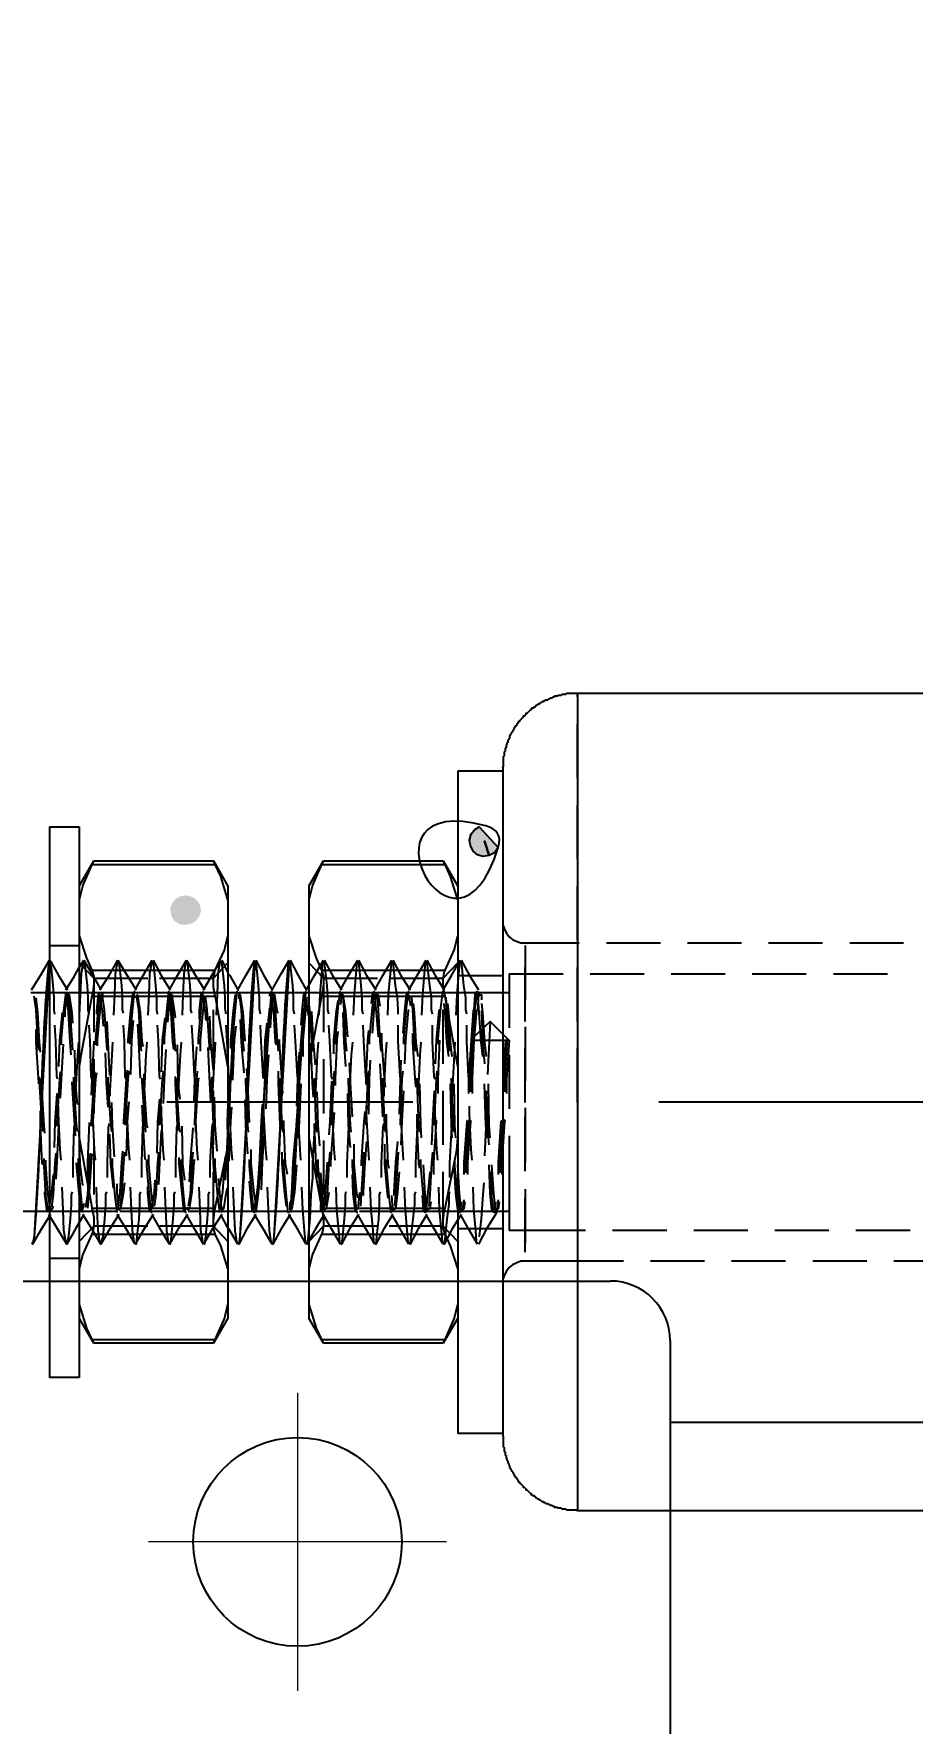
# Model space of a CAD drawing. Header units: inches. Extents: x 198356 to 209798, y -190593 to -183267.
# Drawn here: x 203726.8 to 203785.8, y -184394.5 to -184281.1 of the extents above; entities that cross this region are included whole.
import ezdxf

# ---------------------------------------------------------------- set-up
doc = ezdxf.new("R2010")
doc.units = ezdxf.units.IN
doc.header["$LTSCALE"] = 13
for name, pattern in [('CENTER', [50.8, 31.75, -6.35, 6.35, -6.35]), ('CENTERX2', [101.6, 63.5, -12.7, 12.7, -12.7]), ('点画线', [18, 12, -2, 2, -2])]:
    doc.linetypes.add(name, pattern=pattern)
doc.layers.get('0').update_dxf_attribs({"color": 1, "linetype": 'CENTER'})
doc.layers.add('1', color=4, linetype='Continuous')
doc.layers.add('粗实线', color=4, linetype='Continuous')
for name, color, linetype, lineweight in [('2细实线', 3, 'Continuous', 20), ('中心线层', 1, '点画线', 18), ('标注、文本', 3, 'Continuous', 25)]:
    doc.layers.add(name, color=color, linetype=linetype, lineweight=lineweight)
doc.styles.get("Standard").update_dxf_attribs({"font": 'gbenor.shx', "bigfont": 'gbcbig.shx'})
doc.dimstyles.new('英寸 1-10', dxfattribs={"dimscale": 14, "dimtxt": 3.5, "dimasz": 2, "dimexe": 1.5, "dimexo": 0.5, "dimgap": 0.5, "dimtad": 1, "dimtoh": 1, "dimdec": 0, "dimdsep": 46, "dimtxsty": 'Standard', "dimcen": 2.5, "dimclrd": 3, "dimclre": 3, "dimclrt": 3, "dimadec": 0, "dimazin": 2, "dimtfac": 1, "dimtdec": 0, "dimtmove": 0, "dimatfit": 2, "dimfxl": 1, "dimarcsym": 0})

# ---------------------------------------------------------------- blocks, each defined once
blk = doc.blocks.new('*D101')
at = {"layer": '2细实线', "color": 3, "linetype": 'ByBlock', "lineweight": -2}
for p, q in [((204482.46, -183812.81), (204702.34, -183812.81)), ((204681.34, -183854.81), (204681.34, -185990.8)), ((204332.46, -186032.8), (204702.34, -186032.8)), ((201100.83, -188826.91), (201100.83, -188994.78)), ((199830.83, -188846.49), (199830.83, -188994.78)), ((201072.83, -188973.78), (199858.83, -188973.78))]:
    blk.add_line(p, q, dxfattribs=at)
at = {"layer": '2细实线', "color": 3, "linetype": 'ByBlock'}
for points in [[(204674.34, -183854.81), (204688.34, -183854.81), (204681.34, -183812.81)], [(204674.34, -185990.8), (204688.34, -185990.8), (204681.34, -186032.8)], [(199858.83, -188969.12), (199858.83, -188978.45), (199830.83, -188973.78)], [(201072.83, -188969.12), (201072.83, -188978.45), (201100.83, -188973.78)]]:
    blk.add_solid(points, dxfattribs=at)
at = {"layer": 'Defpoints', "color": 0, "linetype": 'ByBlock'}
for p in [(204475.46, -183812.81), (204325.46, -186032.8), (204681.34, -186032.8), (201100.83, -188819.91), (199830.83, -188839.49), (199830.83, -188973.78)]:
    blk.add_point(p, dxfattribs=at)
at = {"layer": '2细实线', "color": 3, "linetype": 'ByBlock', "insert": (204636.06, -185152.31), "char_height": 73.5, "attachment_point": 5, "rotation": 90}
blk.add_mtext('2220 [87]', dxfattribs=at)
at = {"layer": '2细实线', "color": 3, "linetype": 'ByBlock', "insert": (200465.83, -188941.26), "char_height": 49, "attachment_point": 5}
blk.add_mtext('1270 [50]', dxfattribs=at)
blk = doc.blocks.new('A$C1E121E43')
at = {"layer": '1', "ltscale": 5}
for points in [[(71.54, 89.86), (71.11, 89.8), (70.75, 89.92), (70.45, 90.16), (70.27, 90.53), (70.21, 90.89), (70.33, 91.31), (70.57, 91.62), (70.87, 91.8), (72.14, 90.41), (71.9, 90.04), (71.54, 89.86), (71.23, 90.83)], [(51.46, 85.27), (51.1, 85.21), (50.73, 85.27), (50.37, 85.51), (50.19, 85.87), (50.13, 86.29), (50.25, 86.66), (50.49, 86.96), (50.86, 87.14), (51.22, 87.2), (51.64, 87.08), (51.94, 86.84), (52.13, 86.54), (52.19, 86.11), (52.06, 85.75), (51.82, 85.45), (51.46, 85.27), (51.16, 86.17)]]:
    blk.add_hatch(color=256, dxfattribs=at).paths.add_polyline_path(points, flags=16)
for p, q in [((77.46, 100.75), (120.64, 100.75)), ((69.42, 95.55), (72.44, 95.55)), ((42.03, 91.8), (44.02, 91.8)), ((44.02, 87.81), (44.99, 89.5)), ((44.99, 89.5), (44.87, 89.26)), ((44.87, 89.26), (48.5, 89.26)), ((44.87, 89.26), (53.15, 89.26)), ((44.99, 89.5), (53.03, 89.5)), ((53.03, 89.5), (54, 87.81)), ((53.15, 89.26), (53.03, 89.5)), ((59.44, 87.81), (60.41, 89.5)), ((60.41, 89.5), (60.29, 89.26)), ((60.29, 89.26), (63.92, 89.26)), ((60.29, 89.26), (68.57, 89.26)), ((60.41, 89.5), (68.45, 89.5)), ((68.45, 89.5), (69.42, 87.81)), ((68.57, 89.26), (68.45, 89.5)), ((54, 87.81), (54, 86.9)), ((59.44, 87.81), (59.44, 86.9)), ((54, 86.9), (54, 84.48)), ((73.96, 84), (77.58, 84)), ((79.4, 84), (83.03, 84)), ((84.84, 84), (88.47, 84)), ((90.28, 84), (93.91, 84)), ((95.73, 84), (99.35, 84)), ((42.03, 83.82), (44.02, 83.82)), ((42.03, 82.85), (42.09, 82.79)), ((44.14, 82.55), (44.32, 82.85)), ((53.58, 82.85), (54, 82)), ((69.42, 82.55), (69.6, 82.85)), ((44.02, 82.67), (44.99, 81.64)), ((44.02, 82.36), (44.14, 82.55)), ((44.87, 82.18), (48.5, 82.18)), ((44.87, 82.18), (53.15, 82.18)), ((44.99, 81.64), (48.62, 81.64)), ((53.03, 81.64), (54, 82.67)), ((59.44, 82.67), (60.41, 81.64)), ((60.29, 82.18), (63.92, 82.18)), ((60.29, 82.18), (68.57, 82.18)), ((60.41, 81.64), (64.04, 81.64)), ((68.45, 81.64), (69.42, 82.67)), ((69.42, 81.82), (72.44, 81.82)), ((72.87, 81.94), (76.5, 81.94)), ((78.31, 81.94), (81.94, 81.94)), ((83.75, 81.94), (87.38, 81.94)), ((89.19, 81.94), (92.82, 81.94)), ((94.64, 81.94), (98.27, 81.94)), ((40.76, 80.67), (41, 80.67)), ((41, 80.67), (43.05, 80.67)), ((42.63, 80.67), (46.26, 80.67)), ((43.05, 80.67), (43.3, 80.67)), ((43.3, 80.67), (45.35, 80.67)), ((45.35, 80.67), (45.59, 80.67)), ((45.59, 80.67), (47.65, 80.67)), ((47.65, 80.67), (47.89, 80.67)), ((47.89, 80.67), (49.95, 80.67)), ((48.07, 80.67), (51.7, 80.67)), ((49.95, 80.67), (50.19, 80.67)), ((50.19, 80.67), (52.25, 80.67)), ((52.25, 80.67), (52.49, 80.67)), ((52.49, 80.67), (54.54, 80.67)), ((53.52, 80.67), (57.14, 80.67)), ((54.54, 80.67), (54.79, 80.67)), ((54.67, 80.85), (54.73, 80.85)), ((54.79, 80.67), (56.84, 80.67)), ((56.84, 80.67), (57.08, 80.67)), ((56.96, 80.85), (57.02, 80.85)), ((57.08, 80.67), (59.14, 80.67)), ((58.96, 80.67), (62.59, 80.67)), ((59.14, 80.67), (59.38, 80.67)), ((59.26, 80.85), (59.44, 81.15)), ((59.26, 80.85), (59.32, 80.85)), ((59.38, 80.67), (61.44, 80.67)), ((61.44, 80.67), (61.68, 80.67)), ((61.68, 80.67), (63.74, 80.67)), ((63.74, 80.67), (63.98, 80.67)), ((63.98, 80.67), (66.03, 80.67)), ((64.4, 80.67), (68.03, 80.67)), ((66.03, 80.67), (66.28, 80.67)), ((66.28, 80.67), (68.33, 80.67)), ((68.33, 80.67), (68.57, 80.67)), ((68.57, 80.67), (70.63, 80.67)), ((70.63, 80.67), (70.87, 80.67)), ((43.6, 78.61), (43.54, 79.34)), ((44.87, 80.43), (48.5, 80.43)), ((44.87, 80.43), (53.15, 80.43)), ((60.29, 80.43), (63.92, 80.43)), ((60.29, 80.43), (68.57, 80.43)), ((72.75, 77.59), (71.6, 78.74)), ((70.33, 77.47), (70.51, 77.47)), ((70.51, 77.47), (70.39, 77.59)), ((72.63, 77.47), (72.87, 77.47)), ((72.87, 77.47), (72.75, 77.59)), ((54, 75.71), (54, 70.93)), ((43.84, 69.18), (43.84, 69.24)), ((41.91, 65.98), (39.85, 65.98)), ((45.65, 65.98), (42.03, 65.98)), ((44.2, 65.98), (42.15, 65.98)), ((46.5, 65.98), (44.45, 65.98)), ((44.87, 66.22), (48.5, 66.22)), ((48.8, 65.98), (46.74, 65.98)), ((51.1, 65.98), (47.47, 65.98)), ((51.1, 65.98), (49.04, 65.98)), ((53.4, 65.98), (51.34, 65.98)), ((56.54, 65.98), (52.91, 65.98)), ((54, 64.89), (53.52, 65.79)), ((55.69, 65.98), (53.64, 65.98)), ((55.81, 65.73), (55.81, 65.79)), ((57.99, 65.98), (55.93, 65.98)), ((58.11, 65.73), (58.11, 65.79)), ((60.29, 65.98), (58.23, 65.98)), ((61.98, 65.98), (58.35, 65.98)), ((60.29, 66.22), (63.92, 66.22)), ((62.59, 65.98), (60.53, 65.98)), ((64.88, 65.98), (62.83, 65.98)), ((67.42, 65.98), (63.8, 65.98)), ((67.18, 65.98), (65.13, 65.98)), ((69.48, 65.98), (67.42, 65.98)), ((72.87, 65.98), (69.24, 65.98)), ((69.66, 65.79), (69.42, 65.43)), ((71.78, 65.98), (69.72, 65.98)), ((72.02, 65.98), (71.78, 65.98)), ((72.08, 66.04), (71.96, 65.79)), ((44.99, 65.01), (44.02, 63.98)), ((53.03, 65.01), (49.4, 65.01)), ((54, 63.98), (53.03, 65.01)), ((60.41, 65.01), (59.44, 63.98)), ((68.45, 65.01), (64.82, 65.01)), ((69.42, 63.98), (68.45, 65.01)), ((72.44, 64.83), (69.42, 64.83)), ((83.45, 64.71), (79.82, 64.71)), ((88.89, 64.71), (85.26, 64.71)), ((94.34, 64.71), (90.71, 64.71)), ((99.78, 64.71), (96.15, 64.71)), ((44.87, 64.46), (48.5, 64.46)), ((44.87, 64.46), (53.15, 64.46)), ((59.44, 64.04), (59.32, 63.8)), ((60.29, 64.46), (63.92, 64.46)), ((60.29, 64.46), (68.57, 64.46)), ((44.02, 62.83), (42.03, 62.83)), ((85.99, 62.65), (82.36, 62.65)), ((91.43, 62.65), (87.8, 62.65)), ((96.88, 62.65), (93.25, 62.65)), ((102.32, 62.65), (98.69, 62.65)), ((54, 62.17), (54, 59.75)), ((59.44, 62.17), (59.44, 59.75)), ((54, 59.75), (54, 58.84)), ((59.44, 59.75), (59.44, 58.84)), ((44.99, 57.15), (44.02, 58.84)), ((54, 58.84), (53.03, 57.15)), ((60.41, 57.15), (59.44, 58.84)), ((69.42, 58.84), (68.45, 57.15)), ((44.87, 57.39), (48.5, 57.39)), ((44.87, 57.39), (44.99, 57.15)), ((53.03, 57.15), (44.99, 57.15)), ((53.03, 57.15), (53.15, 57.39)), ((60.29, 57.39), (63.92, 57.39)), ((60.29, 57.39), (60.41, 57.15)), ((68.45, 57.15), (60.41, 57.15)), ((64.95, 57.39), (65.73, 57.39)), ((65.73, 57.39), (68.57, 57.39)), ((68.45, 57.15), (68.57, 57.39)), ((44.02, 54.85), (42.03, 54.85)), ((72.44, 51.1), (69.42, 51.1)), ((120.64, 45.9), (77.46, 45.9))]:
    blk.add_line(p, q, dxfattribs=at)
at = {"layer": '1', "color": 1, "linetype": 'CENTERX2', "lineweight": -3, "ltscale": 0.1}
blk.add_line((429.62, 73.32), (0, 73.32), dxfattribs=at)
at = {"layer": '1', "ltscale": 5}
for points in [[(72.44, 95.73), (72.5, 95.85), (72.5, 96.45), (72.5, 96.51), (72.56, 96.58), (72.56, 96.82), (72.63, 96.88), (72.63, 97.06), (72.69, 97.12), (72.69, 97.3), (72.75, 97.36), (72.75, 97.42), (72.81, 97.48), (72.81, 97.6), (72.87, 97.66), (72.87, 97.72), (72.93, 97.78), (72.93, 97.91), (72.99, 97.97), (72.99, 98.03), (73.05, 98.09), (73.05, 98.15), (73.17, 98.27), (73.17, 98.33), (73.23, 98.39), (73.23, 98.45), (73.29, 98.51), (73.29, 98.57), (73.35, 98.57), (73.41, 98.63), (73.41, 98.69), (73.47, 98.75), (73.47, 98.81), (73.53, 98.87), (73.59, 98.87), (73.59, 98.93), (73.83, 99.18), (73.83, 99.24), (73.9, 99.24), (74.02, 99.36), (74.02, 99.42), (74.08, 99.42), (74.32, 99.66), (74.38, 99.66), (74.38, 99.72), (74.44, 99.78), (74.5, 99.78), (74.56, 99.84), (74.62, 99.84), (74.68, 99.9), (74.68, 99.96), (74.74, 99.96), (74.8, 100.02), (74.86, 100.02), (74.92, 100.08), (74.98, 100.08), (75.1, 100.2), (75.17, 100.2), (75.23, 100.26), (75.29, 100.26), (75.35, 100.32), (75.47, 100.32), (75.53, 100.38), (75.59, 100.38), (75.65, 100.45), (75.77, 100.45), (75.83, 100.51), (75.89, 100.51), (75.95, 100.57), (76.13, 100.57), (76.19, 100.63), (76.37, 100.63), (76.44, 100.69), (76.68, 100.69), (76.74, 100.75), (77.28, 100.75), (77.46, 100.75)], [(77.46, 100.51), (77.46, 100.69), (77.46, 100.75)], [(77.46, 100.75), (77.46, 45.96), (77.46, 45.9)], [(77.46, 95.06), (77.46, 96.03), (77.46, 97.54), (77.46, 98.69)], [(69.42, 95.55), (69.42, 51.16), (69.42, 51.1)], [(72.44, 95.73), (72.44, 50.98), (72.44, 50.92)], [(77.46, 89.62), (77.46, 89.92), (77.46, 92.16), (77.46, 93.25)], [(42.03, 91.8), (42.03, 55.21), (42.03, 54.85)], [(44.02, 91.8), (44.02, 55.21), (44.02, 54.85)], [(44.87, 89.26), (44.26, 87.87), (44.02, 86.9)], [(49.52, 89.26), (50.31, 89.26), (53.15, 89.26)], [(54, 86.9), (53.52, 88.47), (53.15, 89.26)], [(60.29, 89.26), (59.68, 87.87), (59.44, 86.9), (59.44, 84.48)], [(64.95, 89.26), (65.73, 89.26), (68.57, 89.26)], [(69.42, 86.9), (68.94, 88.47), (68.57, 89.26)], [(77.46, 84.18), (77.46, 84.84), (77.46, 87.44), (77.46, 87.81)], [(72.44, 85.51), (72.44, 85.21), (72.56, 84.9), (72.69, 84.66), (72.87, 84.42), (73.11, 84.24), (73.35, 84.12), (73.65, 84), (73.96, 84)], [(44.02, 84.48), (44.51, 82.97), (44.87, 82.18)], [(53.15, 82.18), (53.76, 83.51), (54, 84.48)], [(54, 84.48), (54, 76.98), (54, 75.71)], [(59.44, 84.48), (59.44, 76.98), (59.44, 75.71)], [(59.44, 84.48), (59.93, 82.97), (60.29, 82.18)], [(68.57, 82.18), (69.18, 83.51), (69.42, 84.48)], [(40.82, 80.85), (41.42, 81.82), (42.03, 82.85)], [(42.39, 79.22), (42.33, 79.52), (42.33, 80.31), (42.27, 81.15), (42.15, 82.3), (42.03, 82.79)], [(42.09, 82.79), (42.63, 81.82), (43.24, 80.85)], [(44.32, 82.85), (44.93, 81.82), (45.47, 80.85)], [(44.69, 79.22), (44.63, 79.52), (44.63, 80.31), (44.57, 81.15), (44.45, 82.3), (44.33, 82.79)], [(45.41, 80.85), (46.02, 81.82), (46.62, 82.85)], [(46.62, 82.85), (47.23, 81.82), (47.83, 80.85)], [(46.99, 79.28), (46.93, 79.52), (46.93, 80.31), (46.87, 81.15), (46.74, 82.3), (46.68, 82.79), (46.62, 82.79)], [(47.77, 80.85), (48.32, 81.82), (48.92, 82.85)], [(48.98, 82.85), (49.52, 81.82), (50.13, 80.85)], [(49.28, 79.22), (49.22, 79.52), (49.22, 80.31), (49.16, 81.15), (49.04, 82.3), (48.98, 82.79)], [(50.07, 80.85), (50.55, 81.7), (51.22, 82.85)], [(51.22, 82.85), (51.82, 81.82), (52.43, 80.85)], [(51.58, 79.28), (51.52, 79.52), (51.52, 80.31), (51.46, 81.15), (51.34, 82.3), (51.28, 82.79), (51.22, 82.79)], [(52.37, 80.85), (52.91, 81.82), (53.52, 82.85)], [(53.88, 79.22), (53.82, 79.58), (53.82, 80.31), (53.76, 81.15), (53.64, 82.3), (53.58, 82.79)], [(54.67, 80.85), (55.21, 81.82), (55.81, 82.85)], [(55.87, 82.85), (56.42, 81.82), (56.96, 80.85)], [(56.18, 79.22), (56.12, 79.58), (56.12, 80.31), (56.06, 81.15), (55.93, 82.3), (55.87, 82.79)], [(56.96, 80.85), (57.57, 81.94), (58.11, 82.85)], [(58.17, 82.85), (58.72, 81.82), (59.26, 80.85)], [(58.47, 79.22), (58.41, 79.52), (58.41, 80.31), (58.35, 81.15), (58.23, 82.3), (58.17, 82.79)], [(59.44, 81.15), (59.81, 81.82), (60.41, 82.85)], [(60.47, 82.85), (61.01, 81.82), (61.62, 80.85)], [(60.77, 79.22), (60.71, 79.52), (60.71, 80.31), (60.65, 81.15), (60.53, 82.3), (60.47, 82.79)], [(61.56, 80.85), (62.1, 81.82), (62.71, 82.85)], [(62.77, 82.85), (63.31, 81.82), (63.92, 80.85)], [(63.07, 79.22), (63.01, 79.52), (63.01, 80.31), (62.95, 81.15), (62.83, 82.3), (62.77, 82.79)], [(63.86, 80.85), (64.4, 81.82), (65.01, 82.85)], [(65.07, 82.85), (65.61, 81.82), (66.22, 80.85)], [(65.43, 79.22), (65.43, 79.52), (65.37, 80.31), (65.25, 81.15), (65.13, 82.3), (65.07, 82.79)], [(66.15, 80.85), (66.7, 81.82), (67.3, 82.85)], [(67.36, 82.85), (67.91, 81.82), (68.51, 80.85)], [(67.73, 79.22), (67.67, 79.52), (67.67, 80.31), (67.55, 81.15), (67.42, 82.3), (67.36, 82.79)], [(69.66, 82.85), (70.21, 81.82), (70.81, 80.85)], [(70.03, 79.22), (69.96, 79.52), (69.96, 80.31), (69.84, 81.15), (69.72, 82.3), (69.66, 82.79)], [(73.96, 83.82), (73.96, 83.33), (73.96, 82.55), (73.96, 81.52), (73.96, 80.19)], [(42.03, 82.73), (41, 64.34), (40.88, 63.8), (40.88, 63.92)], [(43.11, 80.85), (43.66, 81.7), (44.02, 82.36)], [(44.33, 82.73), (44.26, 82.67), (44.14, 81.94), (44.08, 80.55), (44.02, 79.16)], [(44.87, 82.18), (44.99, 81.76), (44.99, 81.28), (44.93, 80.67), (44.87, 80.43)], [(44.99, 81.64), (44.99, 81.52), (44.99, 81.03), (44.99, 80.25), (44.99, 79.22), (44.99, 78.01)], [(46.62, 82.73), (46.56, 82.67), (46.44, 81.94), (46.38, 80.55), (46.32, 79.16)], [(48.92, 82.73), (48.86, 82.67), (48.74, 81.94), (48.68, 80.55), (48.62, 79.16)], [(49.4, 81.64), (50.43, 81.64), (53.03, 81.64)], [(49.52, 82.18), (50.31, 82.18), (53.15, 82.18)], [(51.22, 82.73), (51.16, 82.67), (51.04, 81.94), (50.98, 80.55), (50.92, 79.16)], [(53.15, 80.43), (53.03, 81.03), (53.03, 81.58), (53.09, 82), (53.15, 82.18)], [(53.03, 81.34), (53.03, 81.52), (53.03, 81.64)], [(53.52, 82.73), (53.46, 82.67), (53.33, 81.94), (53.27, 80.55), (53.21, 79.16)], [(54, 82), (54.12, 81.82), (54.67, 80.85)], [(55.81, 82.73), (54.79, 64.34), (54.73, 63.8), (54.67, 63.92)], [(58.11, 82.73), (57.08, 64.34), (57.02, 63.8), (56.96, 63.92)], [(60.41, 82.73), (60.35, 82.67), (60.29, 81.94), (60.17, 80.55), (60.11, 79.16)], [(60.29, 82.18), (60.41, 81.76), (60.41, 81.28), (60.35, 80.67), (60.29, 80.43)], [(60.41, 81.64), (60.41, 81.52), (60.41, 81.03), (60.41, 80.25), (60.41, 79.22), (60.41, 78.01)], [(62.71, 82.73), (62.65, 82.67), (62.59, 81.94), (62.47, 80.55), (62.41, 79.16)], [(65.01, 82.73), (64.95, 82.67), (64.88, 81.94), (64.76, 80.55), (64.7, 79.16)], [(64.82, 81.64), (65.85, 81.64), (68.45, 81.64)], [(64.95, 82.18), (65.73, 82.18), (68.57, 82.18)], [(67.3, 82.73), (67.24, 82.67), (67.18, 81.94), (67.06, 80.55), (67, 79.16)], [(68.45, 80.85), (69, 81.82), (69.42, 82.55)], [(68.57, 80.43), (68.45, 81.03), (68.45, 81.58), (68.51, 82), (68.57, 82.18)], [(68.45, 81.34), (68.45, 81.52), (68.45, 81.64)], [(69.6, 82.73), (69.54, 82.67), (69.48, 81.94), (69.36, 80.55), (69.3, 79.16)], [(72.87, 81.94), (72.87, 81.76), (72.87, 81.34), (72.87, 80.55), (72.87, 79.46), (72.87, 78.31)], [(73.96, 78.74), (73.96, 80.19), (73.96, 81.52), (73.96, 82.36)], [(77.46, 78.74), (77.46, 79.22), (77.46, 82.06), (77.46, 82.36)], [(43.11, 80.73), (42.99, 79.64), (42.81, 77.59), (42.81, 77.16)], [(43.54, 79.34), (43.36, 80.49), (43.24, 80.55), (43.05, 79.46), (43.05, 79.04)], [(45.41, 80.73), (45.29, 79.64), (45.11, 77.59), (45.11, 77.16)], [(45.65, 78.43), (45.59, 79.4), (45.41, 80.49), (45.29, 80.55), (45.17, 79.46), (45.17, 79.22)], [(45.65, 80.55), (45.53, 80.55), (45.41, 79.46), (45.23, 77.47), (45.23, 77.1)], [(47.77, 80.31), (47.71, 80.49), (47.59, 80.55), (47.47, 79.46), (47.29, 77.47), (47.29, 77.28)], [(47.77, 80.73), (47.71, 80.73), (47.59, 79.64), (47.41, 77.59), (47.41, 77.22)], [(48.32, 77.04), (48.25, 77.41), (48.13, 79.34), (47.95, 80.49), (47.89, 80.55)], [(50.07, 80.73), (50.01, 80.73), (49.89, 79.64), (49.71, 77.59), (49.71, 77.22)], [(50.49, 78.98), (50.43, 79.34), (50.25, 80.49), (50.13, 80.55), (50.01, 79.46), (49.95, 78.68)], [(52.37, 80.73), (52.31, 80.73), (52.19, 79.64), (52, 77.59), (52, 77.22)], [(52.55, 78.8), (52.49, 79.34), (52.31, 80.49), (52.19, 80.55), (52.06, 79.46), (52.06, 78.86)], [(54.67, 80.73), (54.6, 80.73), (54.48, 79.64), (54.3, 77.59), (54.18, 74.87), (54.06, 71.96), (54, 71.66)], [(54.48, 80.55), (54.36, 79.46), (54.18, 77.47), (54.18, 76.92)], [(55.15, 77.41), (55.03, 79.34), (54.85, 80.49), (54.73, 80.55), (54.73, 80.25)], [(56.96, 80.73), (56.9, 80.73), (55.87, 65.98), (55.87, 65.92)], [(57.27, 77.16), (57.2, 77.34), (57.08, 79.34), (56.9, 80.49), (56.78, 80.55), (56.78, 80.43)], [(57.39, 79.34), (57.33, 79.34), (57.14, 80.49), (57.02, 80.55), (56.9, 79.46), (56.84, 78.31)], [(59.26, 80.73), (59.2, 80.73), (58.17, 65.98), (58.17, 65.92)], [(59.44, 79.1), (59.38, 79.34), (59.2, 80.49), (59.08, 80.55), (58.96, 79.46), (58.9, 78.49)], [(61.56, 80.73), (61.5, 80.73), (61.38, 79.64), (61.2, 77.59), (61.2, 77.22)], [(62.04, 77.71), (61.92, 79.4), (61.74, 80.49), (61.62, 80.55), (61.56, 79.88)], [(63.86, 80.73), (63.8, 80.73), (63.68, 79.64), (63.49, 77.59), (63.49, 77.22)], [(64.1, 77.71), (63.98, 79.34), (63.86, 80.49), (63.68, 80.55), (63.61, 79.95)], [(64.22, 79.76), (64.1, 80.49), (63.92, 80.55), (63.8, 79.46), (63.68, 77.95)], [(66.28, 79.76), (66.15, 80.49), (65.97, 80.55), (65.85, 79.46), (65.73, 77.95)], [(66.16, 80.73), (66.1, 80.73), (65.97, 79.64)], [(68.45, 80.73), (68.39, 80.73), (68.27, 79.64), (68.09, 77.59), (68.09, 77.22)], [(69.24, 80.67), (69.84, 80.67), (72.87, 80.67)], [(70.81, 80.19), (70.75, 80.49), (70.57, 80.55), (70.51, 79.52), (70.45, 79.46), (70.33, 77.47), (70.15, 74.87), (70.15, 73.9)], [(70.93, 80.43), (70.87, 80.67), (70.69, 80.73), (70.69, 80.37), (70.57, 79.64), (70.39, 77.59)], [(71.05, 80.19), (71.05, 80.49), (70.81, 80.55), (70.75, 79.52), (70.69, 79.46), (70.51, 77.47)], [(41.3, 76.8), (41.24, 77.47), (41.12, 79.52), (41, 80.43)], [(41.42, 76.68), (41.36, 77.34), (41.24, 79.34), (41.12, 80.31)], [(42.87, 79.34), (42.69, 77.47), (42.63, 75.71)], [(43.48, 76.5), (43.42, 77.34), (43.3, 79.34), (43.24, 80.13)], [(43.6, 76.8), (43.54, 77.47), (43.42, 79.52), (43.3, 80.43)], [(44.87, 80.43), (44.14, 76.56), (44.02, 75.71)], [(45.9, 76.8), (45.84, 77.47), (45.72, 79.52), (45.59, 80.43)], [(48.19, 76.74), (48.13, 77.41), (48.01, 79.52), (47.89, 80.37)], [(49.52, 80.43), (50.31, 80.43), (53.15, 80.43)], [(50.37, 76.86), (50.31, 77.34), (50.19, 79.34), (50.07, 80.43)], [(50.49, 76.74), (50.43, 77.41), (50.31, 79.52), (50.19, 80.37)], [(52.43, 80.37), (52.31, 79.46), (52.13, 77.47), (52.13, 76.74)], [(52.79, 76.8), (52.73, 77.41), (52.61, 79.52), (52.49, 80.43)], [(53.03, 75.89), (53.03, 76.5), (53.03, 77.95), (53.03, 79.22), (53.03, 79.52)], [(54, 75.71), (53.21, 80.13), (53.15, 80.43)], [(55.09, 76.74), (55.03, 77.41), (54.91, 79.52), (54.79, 80.37)], [(57.39, 76.74), (57.33, 77.41), (57.2, 79.52), (57.08, 80.37)], [(59.26, 80.01), (59.2, 79.46), (59.02, 77.47), (59.02, 76.38)], [(59.68, 76.74), (59.62, 77.41), (59.5, 79.52), (59.38, 80.37)], [(60.29, 80.43), (59.56, 76.56), (59.44, 75.71)], [(59.87, 75.83), (59.74, 77.34), (59.62, 79.34), (59.62, 79.4)], [(61.38, 80.13), (61.26, 79.46), (61.08, 77.47), (61.08, 76.56)], [(61.98, 76.74), (61.92, 77.41), (61.8, 79.52), (61.74, 80.37)], [(61.92, 75.71), (61.8, 77.34), (61.74, 79.34)], [(64.28, 76.74), (64.22, 77.41), (64.1, 79.52), (64.04, 80.37)], [(64.95, 80.43), (65.73, 80.43), (68.57, 80.43)], [(65.97, 79.64), (65.79, 77.59), (65.79, 77.22)], [(66.15, 79.52), (66.09, 79.46), (65.91, 77.47), (65.85, 75.89)], [(66.58, 76.74), (66.52, 77.41), (66.4, 79.52), (66.34, 80.37)], [(66.76, 76.38), (66.64, 77.34), (66.52, 79.34), (66.46, 79.95)], [(68.21, 79.52), (68.15, 79.46), (67.97, 77.47), (67.91, 75.89)], [(68.45, 75.89), (68.45, 76.5), (68.45, 77.95), (68.45, 79.22), (68.45, 79.52)], [(68.82, 76.38), (68.69, 77.34), (68.57, 79.34), (68.51, 79.95)], [(69.42, 75.71), (68.63, 80.13), (68.57, 80.43)], [(68.88, 76.74), (68.82, 77.41), (68.7, 79.52), (68.64, 80.37)], [(69.06, 76.38), (68.94, 77.34), (68.82, 79.34), (68.76, 79.95)], [(71.11, 76.38), (70.99, 77.34), (70.87, 79.34), (70.81, 79.95)], [(71.36, 76.38), (71.24, 77.34), (71.11, 79.34), (71.05, 79.95)], [(71.24, 75.89), (71.11, 77.41), (71.05, 79.46)], [(42.57, 74.87), (42.51, 75.05), (42.45, 77.41), (42.39, 78.49)], [(44.87, 74.87), (44.81, 75.05), (44.75, 77.41), (44.69, 78.49)], [(46.08, 75.11), (45.96, 77.34), (45.9, 78.74)], [(47.17, 74.87), (47.11, 75.05), (47.05, 77.41), (46.99, 78.49)], [(47.65, 78.8), (47.53, 77.47), (47.47, 75.17)], [(48.13, 74.93), (48.01, 77.34), (47.95, 78.55)], [(49.47, 74.87), (49.4, 75.05), (49.34, 77.41), (49.28, 78.49)], [(49.77, 78.98), (49.59, 77.47), (49.52, 75.35)], [(51.82, 74.87), (51.76, 75.05), (51.64, 77.41), (51.58, 78.49)], [(53.03, 75.47), (52.85, 77.34), (52.79, 79.1)], [(54.12, 74.87), (54.06, 75.05), (53.94, 77.41), (53.88, 78.49)], [(54.54, 78.43), (54.42, 77.47), (54.3, 74.87), (54.3, 74.8)], [(55.09, 75.29), (54.91, 77.34), (54.85, 78.86)], [(56.42, 74.87), (56.36, 75.05), (56.24, 77.41), (56.18, 78.49)], [(56.6, 78.61), (56.48, 77.47), (56.42, 74.99)], [(58.72, 74.87), (58.66, 75.05), (58.54, 77.41), (58.47, 78.49)], [(61.01, 74.87), (60.95, 75.05), (60.83, 77.41), (60.77, 78.49)], [(63.31, 74.87), (63.25, 75.05), (63.13, 77.41), (63.07, 78.49)], [(65.61, 74.87), (65.55, 75.05), (65.43, 77.41), (65.43, 78.49)], [(67.91, 74.87), (67.85, 75.05), (67.73, 77.41), (67.73, 78.49)], [(70.21, 74.87), (70.15, 75.05), (70.03, 77.41), (70.03, 78.49)], [(71.6, 78.74), (70.39, 77.59), (70.27, 74.87), (70.27, 74.02)], [(71.6, 78.74), (71.48, 76.5), (71.42, 75.17)], [(73.96, 78.37), (73.96, 76.98), (73.96, 75.17), (73.96, 74.74)], [(41.3, 74.56), (41.3, 74.62), (41.12, 77.34), (41.12, 78.19)], [(42.93, 77.22), (42.81, 74.87), (42.75, 73.6)], [(43.96, 77.34), (43.9, 76.5), (43.78, 74.08), (43.78, 73.72)], [(44.99, 77.41), (44.87, 74.87), (44.81, 73.78)], [(46.26, 77.34), (46.2, 76.5), (46.08, 74.08), (46.08, 73.72)], [(48.56, 77.34), (48.5, 76.5), (48.38, 74.08), (48.38, 73.72)], [(50.79, 73.53), (50.67, 74.62), (50.61, 77.16)], [(50.86, 77.34), (50.79, 76.5), (50.67, 74.08), (50.67, 73.72)], [(53.15, 77.34), (53.09, 76.5), (52.97, 74.08), (52.97, 73.72)], [(57.69, 73.9), (57.63, 74.62), (57.45, 77.34), (57.45, 77.53)], [(59.74, 73.66), (59.68, 74.62), (59.56, 77.28)], [(60.05, 77.34), (59.99, 76.5), (59.87, 74.08), (59.87, 73.72)], [(61.38, 78.07), (61.32, 77.47), (61.2, 74.87), (61.2, 74.44)], [(62.35, 77.34), (62.28, 76.5), (62.16, 74.08), (62.16, 73.72)], [(63.43, 78.13), (63.37, 77.47), (63.25, 74.87), (63.25, 74.5)], [(64.58, 74.32), (64.52, 74.68), (64.34, 77.34), (64.34, 77.95)], [(64.64, 77.34), (64.58, 76.5), (64.46, 74.08), (64.46, 73.72)], [(66.64, 74.32), (66.58, 74.62), (66.4, 77.34), (66.4, 77.95)], [(66.94, 77.34), (66.88, 76.5), (66.76, 74.08), (66.76, 73.72)], [(68.21, 77.47), (68.09, 74.87), (68.09, 73.9)], [(69.24, 77.34), (69.18, 76.5), (69.06, 74.08), (69.06, 73.72)], [(70.51, 77.47), (70.39, 74.87), (70.39, 73.9)], [(70.51, 77.47), (72.63, 77.47), (72.44, 74.87), (72.44, 73.9)], [(72.75, 77.59), (72.57, 74.87), (72.57, 74.02)], [(72.87, 77.47), (72.69, 74.87), (72.69, 73.9)], [(43.9, 73.17), (43.78, 74.62), (43.72, 76.8)], [(44.99, 76.2), (44.99, 74.93), (44.99, 73.29), (44.99, 72.57)], [(45.96, 72.99), (45.84, 74.62), (45.78, 76.62)], [(49.83, 76.86), (49.71, 74.87), (49.65, 73.23)], [(51.88, 77.04), (51.76, 74.87), (51.7, 73.41)], [(52.85, 73.35), (52.79, 74.62), (52.67, 76.98)], [(56.72, 76.5), (56.6, 74.87), (56.54, 72.87)], [(58.78, 76.68), (58.66, 74.87), (58.6, 73.05)], [(60.41, 76.2), (60.41, 74.93), (60.41, 73.29), (60.41, 72.57)], [(62.35, 72.33), (62.22, 74.62), (62.16, 75.95)], [(63.55, 76.14), (63.49, 74.87), (63.43, 72.51)], [(65.61, 76.14), (65.55, 74.87), (65.49, 72.51)], [(72.87, 76.5), (72.87, 75.11), (72.87, 73.41), (72.87, 72.87)], [(73.96, 73.29), (73.96, 75.17), (73.96, 76.92)], [(77.46, 73.29), (77.46, 76.32), (77.46, 76.92)], [(41.6, 71.36), (41.54, 71.84), (41.36, 74.68), (41.36, 74.99)], [(41.72, 71.24), (41.66, 71.78), (41.48, 74.62), (41.48, 74.87)], [(42.75, 75.35), (42.69, 74.87), (42.51, 71.96), (42.51, 71.72)], [(43.9, 71.36), (43.84, 71.84), (43.66, 74.68), (43.66, 74.99)], [(45.05, 75.35), (44.99, 74.87), (44.81, 71.96), (44.81, 71.72)], [(45.17, 75.29), (45.11, 74.87), (44.93, 72.02), (44.93, 71.66)], [(46.2, 71.36), (46.14, 71.84), (45.96, 74.68), (45.96, 74.99)], [(47.23, 75.47), (47.17, 74.87), (46.98, 72.02), (46.98, 71.84)], [(47.35, 75.41), (47.29, 74.87), (47.11, 71.96), (47.11, 71.78)], [(48.5, 71.3), (48.44, 71.78), (48.25, 74.68), (48.25, 74.93)], [(48.62, 71.6), (48.56, 71.78), (48.38, 74.62), (48.38, 75.23)], [(49.65, 75.41), (49.59, 74.87), (49.4, 71.96), (49.4, 71.78)], [(50.67, 71.42), (50.61, 71.78), (50.49, 74.62), (50.49, 75.05)], [(50.79, 71.3), (50.73, 71.78), (50.55, 74.68), (50.55, 74.93)], [(51.94, 75.41), (51.88, 74.87), (51.76, 71.96), (51.76, 71.78)], [(52.06, 74.93), (52, 74.87), (51.82, 72.02), (51.82, 71.3)], [(53.09, 71.36), (53.03, 71.84), (52.91, 74.68), (52.91, 74.99)], [(54.12, 75.11), (54.06, 74.87), (53.94, 72.02), (53.94, 71.48)], [(55.39, 71.3), (55.33, 71.78), (55.21, 74.68), (55.21, 74.93)], [(55.45, 71.96), (55.33, 74.62), (55.27, 75.59)], [(57.57, 71.78), (57.51, 71.78), (57.39, 74.62), (57.39, 75.41)], [(57.69, 71.3), (57.63, 71.78), (57.51, 74.68), (57.51, 74.93)], [(59.44, 75.71), (59.44, 70.93), (60.23, 66.52), (60.29, 66.22), (68.57, 66.22), (69.36, 70.09), (69.42, 70.93)], [(59.99, 71.3), (59.93, 71.78), (59.81, 74.68), (59.81, 74.93)], [(61.14, 75.41), (61.08, 74.87), (60.95, 71.96), (60.95, 71.78)], [(62.28, 71.3), (62.22, 71.78), (62.1, 74.68), (62.1, 74.93)], [(63.43, 75.41), (63.37, 74.87), (63.25, 71.96), (63.25, 71.78)], [(64.4, 72.33), (64.28, 74.62), (64.22, 75.89)], [(64.58, 71.3), (64.52, 71.78), (64.4, 74.68), (64.4, 74.93)], [(65.73, 75.41), (65.67, 74.87), (65.55, 71.96), (65.55, 71.78)], [(66.88, 71.3), (66.82, 71.78), (66.7, 74.68), (66.7, 74.93)], [(68.03, 75.41), (67.97, 74.87), (67.85, 71.96), (67.85, 71.78)], [(69.18, 71.3), (69.12, 71.78), (69, 74.68), (69, 74.93)], [(42.51, 73.9), (42.39, 72.02), (42.33, 70.27)], [(43.78, 71.06), (43.72, 71.78), (43.54, 74.62), (43.54, 74.68)], [(53.03, 70.45), (53.03, 71.72), (53.03, 73.29), (53.03, 74.08)], [(58.9, 74.56), (58.78, 72.02), (58.72, 70.93)], [(60.17, 70.39), (60.05, 71.78), (59.99, 74.02)], [(60.95, 74.74), (60.83, 72.02), (60.77, 71.12)], [(62.22, 70.27), (62.1, 71.78), (62.04, 73.9)], [(65.79, 74.08), (65.67, 72.02), (65.61, 70.45)], [(67, 70.93), (66.94, 71.78), (66.88, 74.56)], [(67.85, 74.08), (67.73, 72.02), (67.67, 70.45)], [(68.45, 70.45), (68.45, 71.72), (68.45, 73.29), (68.45, 74.08)], [(69.06, 70.93), (69, 71.78), (68.94, 74.56)], [(69.3, 70.93), (69.24, 71.78), (69.18, 74.56)], [(71.42, 70.93), (71.3, 71.78), (71.23, 74.56)], [(71.54, 70.45), (71.42, 71.78), (71.36, 74.08)], [(71.6, 70.93), (71.54, 71.78), (71.48, 74.56)], [(41.6, 69.12), (41.54, 69.18), (41.42, 71.78), (41.42, 72.75)], [(42.81, 69.42), (42.75, 70.15), (42.63, 72.57), (42.63, 73.05)], [(45.11, 69.42), (45.05, 70.15), (44.93, 72.57), (44.93, 73.05)], [(46.38, 69.66), (46.26, 71.78), (46.2, 73.29)], [(47.35, 73.35), (47.23, 72.02), (47.17, 69.73)], [(47.41, 69.42), (47.35, 70.15), (47.23, 72.57), (47.23, 73.05)], [(48.44, 69.48), (48.32, 71.78), (48.25, 73.11)], [(49.4, 73.53), (49.28, 72.02), (49.22, 69.91)], [(49.71, 69.42), (49.65, 70.15), (49.53, 72.57), (49.53, 73.05)], [(52, 69.42), (51.94, 70.15), (51.82, 72.57), (51.82, 73.05)], [(53.27, 70.03), (53.15, 71.78), (53.09, 73.66)], [(54.24, 72.99), (54.18, 72.02), (54.06, 69.36)], [(54.3, 69.42), (54.24, 70.15), (54.12, 72.57), (54.12, 73.05)], [(55.33, 69.85), (55.21, 71.78), (55.15, 73.47)], [(56.3, 73.17), (56.24, 72.02), (56.12, 69.6)], [(56.6, 69.42), (56.54, 70.15), (56.42, 72.57), (56.42, 73.05)], [(58.9, 69.42), (58.84, 70.15), (58.72, 72.57), (58.72, 73.05)], [(61.14, 72.63), (61.08, 72.02), (60.89, 69.3), (60.89, 69)], [(61.2, 69.42), (61.14, 70.15), (61.01, 72.57), (61.01, 73.05)], [(63.19, 72.69), (63.13, 72.02), (62.95, 69.3), (62.95, 69.06)], [(63.49, 69.42), (63.43, 70.15), (63.31, 72.57), (63.31, 73.05)], [(65.79, 69.42), (65.73, 70.15), (65.61, 72.57), (65.61, 73.05)], [(68.09, 69.42), (68.03, 70.15), (67.91, 72.57), (67.91, 73.05)], [(70.39, 69.42), (70.33, 70.15), (70.21, 72.57), (70.21, 73.05)], [(71.36, 73.35), (71.3, 71.6), (71.23, 69.73)], [(73.96, 72.93), (73.96, 71.48), (73.96, 69.66), (73.96, 69.3)], [(42.63, 71.78), (42.51, 69.3), (42.45, 68.15)], [(43.72, 71.9), (43.66, 71.6), (43.6, 69.24), (43.6, 68.27)], [(44.69, 71.96), (44.57, 69.3), (44.57, 68.33)], [(46.02, 71.9), (45.96, 71.6), (45.9, 69.24), (45.9, 68.27)], [(48.32, 71.9), (48.26, 71.6), (48.2, 69.24), (48.2, 68.27)], [(49.52, 71.42), (49.4, 69.3), (49.34, 67.79)], [(50.61, 71.9), (50.55, 71.6), (50.49, 69.24), (50.49, 68.27)], [(51.1, 68.09), (50.98, 69.18), (50.92, 71.72)], [(51.64, 71.6), (51.46, 69.3), (51.4, 67.97)], [(52.97, 71.9), (52.91, 71.6), (52.79, 69.24), (52.79, 68.27)], [(53.15, 67.91), (53.03, 69.18), (52.97, 71.54)], [(54, 71.66), (53.88, 69.24), (53.82, 68.09)], [(57.99, 68.46), (57.87, 69.18), (57.75, 71.78), (57.75, 72.08)], [(59.87, 71.9), (59.81, 71.66), (59.68, 69.24), (59.68, 68.27), (59.56, 67.12), (59.5, 65.49), (59.44, 64.83)], [(60.05, 68.27), (59.93, 69.18), (59.81, 71.78), (59.81, 71.9)], [(62.16, 71.9), (62.1, 71.66), (61.98, 69.24), (61.98, 68.27)], [(64.46, 71.9), (64.4, 71.66), (64.28, 69.24), (64.28, 68.27)], [(64.82, 68.88), (64.76, 69.18), (64.64, 71.78), (64.64, 72.51)], [(66.76, 71.9), (66.7, 71.66), (66.58, 69.24), (66.58, 68.27)], [(66.88, 68.88), (66.82, 69.18), (66.7, 71.78), (66.7, 72.51)], [(68.03, 72.08), (67.97, 72.02), (67.79, 69.3), (67.79, 68.46)], [(69.06, 71.9), (69, 71.66), (68.88, 69.24), (68.88, 68.27)], [(70.09, 72.08), (70.03, 72.02), (69.84, 69.3), (69.84, 68.46)], [(70.21, 72.2), (70.15, 71.96), (69.97, 69.24), (69.97, 68.58)], [(70.33, 72.08), (70.27, 72.02), (70.09, 69.3), (70.09, 68.46)], [(72.38, 72.08), (72.32, 72.02), (72.14, 69.3), (72.14, 68.46)], [(72.51, 72.2), (72.45, 71.96), (72.26, 69.24), (72.26, 68.58)], [(72.63, 72.08), (72.57, 72.02), (72.38, 69.3), (72.38, 68.46)], [(73.96, 68.7), (73.96, 69.66), (73.96, 71.48), (73.96, 72.33)], [(44.26, 67.73), (44.08, 69.18), (44.02, 71.36)], [(44.02, 70.93), (44.81, 66.52), (44.87, 66.22), (53.15, 66.22), (53.94, 70.09), (54, 70.93)], [(44.99, 70.75), (44.99, 70.15), (44.99, 68.7), (44.99, 67.43), (44.99, 67.12)], [(46.32, 67.55), (46.14, 69.18), (46.08, 71.18)], [(54, 70.93), (54, 63.01), (54, 62.17)], [(56.42, 71.06), (56.3, 69.3), (56.24, 67.43)], [(58.54, 71.3), (58.35, 69.3), (58.29, 67.67)], [(59.44, 70.93), (59.44, 63.01), (59.44, 62.17)], [(60.41, 70.75), (60.41, 70.15), (60.41, 68.7), (60.41, 67.43), (60.41, 67.12)], [(62.71, 66.88), (62.65, 67.19), (62.47, 69.18), (62.47, 70.51)], [(63.31, 70.69), (63.19, 69.3), (63.07, 67.31), (63.07, 67.06)], [(64.76, 66.88), (64.7, 67.19), (64.52, 69.18), (64.52, 70.51)], [(65.37, 70.69), (65.25, 69.3), (65.13, 67.31), (65.13, 67.06)], [(72.87, 71.06), (72.87, 70.15), (72.87, 68.64), (72.87, 67.43), (72.87, 67.31), (72.87, 66.22), (72.87, 65.43), (72.87, 64.89), (72.87, 64.71)], [(41.97, 65.92), (41.78, 67), (41.66, 69.06), (41.66, 69.54)], [(42.27, 66.34), (42.21, 66.16), (42.09, 66.1), (41.91, 67.19), (41.78, 69.18), (41.78, 69.42)], [(42.45, 69.91), (42.39, 69.24), (42.27, 67.12), (42.15, 66.28)], [(44.32, 66.52), (44.26, 66.16), (44.14, 66.1), (44.02, 67.19), (43.84, 69.18)], [(44.26, 65.92), (44.14, 67), (43.96, 69.06), (43.96, 69.54)], [(44.75, 69.91), (44.69, 69.24), (44.57, 67.12), (44.45, 66.28)], [(44.87, 69.85), (44.81, 69.3), (44.69, 67.31), (44.57, 66.22)], [(46.56, 65.92), (46.44, 67), (46.26, 69.06), (46.26, 69.54)], [(46.92, 70.03), (46.86, 69.3), (46.74, 67.31), (46.62, 66.46)], [(47.05, 69.97), (46.98, 69.24), (46.86, 67.12), (46.74, 66.34)], [(48.92, 65.92), (48.86, 65.92), (48.74, 67), (48.56, 69.06), (48.56, 69.48)], [(48.98, 66.16), (48.86, 67.19), (48.68, 69.18), (48.68, 69.79)], [(49.34, 69.97), (49.28, 69.24), (49.16, 67.12), (49.04, 66.34)], [(51.22, 66.22), (51.16, 66.16), (51.04, 66.1), (50.92, 67.19), (50.73, 69.18), (50.73, 69.6)], [(51.22, 65.92), (51.16, 65.92), (51.04, 67), (50.86, 69.06), (50.86, 69.48)], [(51.76, 69.48), (51.7, 69.3), (51.58, 67.31), (51.4, 66.16), (51.28, 66.1), (51.28, 66.28)], [(51.64, 69.97), (51.58, 69.24), (51.46, 67.12), (51.34, 66.34)], [(53.46, 65.92), (53.33, 67), (53.15, 69.06), (53.15, 69.54)], [(53.82, 69.66), (53.76, 69.3), (53.64, 67.31), (53.46, 66.16), (53.4, 66.16)], [(55.81, 65.92), (55.75, 65.92), (55.63, 67), (55.45, 69.06), (55.45, 69.48)], [(55.87, 66.52), (55.75, 67.19), (55.57, 69.18), (55.57, 70.15)], [(57.93, 66.34), (57.81, 67.19), (57.63, 69.18), (57.63, 69.97)], [(58.11, 65.92), (58.05, 65.92), (57.93, 67), (57.75, 69.06), (57.75, 69.48)], [(60.41, 65.92), (60.35, 65.92), (60.23, 67), (60.05, 69.06), (60.05, 69.48)], [(60.65, 69.3), (60.53, 67.31), (60.41, 66.16), (60.23, 66.1), (60.23, 66.46)], [(60.83, 69.97), (60.77, 69.24), (60.65, 67.12), (60.53, 66.34)], [(62.71, 65.92), (62.65, 65.92), (62.53, 67), (62.35, 69.06), (62.35, 69.48)], [(63.13, 69.97), (63.07, 69.24), (62.95, 67.12), (62.89, 66.34)], [(65.01, 65.92), (64.95, 65.92), (64.82, 67), (64.64, 69.06), (64.64, 69.48)], [(65.43, 69.97), (65.37, 69.24), (65.25, 67.12), (65.19, 66.34)], [(67.3, 65.92), (67.24, 65.92), (67.12, 67), (66.94, 69.06), (66.94, 69.48)], [(67.73, 69.97), (67.67, 69.24), (67.55, 67.12), (67.49, 66.34)], [(69.6, 65.92), (69.54, 65.92), (69.42, 67), (69.24, 69.06), (69.24, 69.48)], [(42.27, 68.46), (42.15, 67.31), (41.97, 66.16), (41.85, 66.1), (41.72, 67.19), (41.72, 67.31)], [(49.1, 68.09), (49.04, 67.31), (48.86, 66.16), (48.74, 66.1), (48.62, 67.19), (48.62, 67.67)], [(53.03, 65.01), (53.03, 65.13), (53.03, 65.61), (53.03, 66.4), (53.03, 67.43), (53.03, 68.64)], [(53.94, 67.55), (53.88, 67.31), (53.7, 66.16), (53.58, 66.1), (53.46, 67.19), (53.4, 68.21)], [(56, 67.79), (55.93, 67.31), (55.75, 66.16), (55.63, 66.1), (55.51, 67.19), (55.45, 68.03)], [(58.6, 69.12), (58.47, 67.31), (58.29, 66.16), (58.17, 66.1), (58.17, 66.64)], [(60.77, 67.25), (60.59, 66.16), (60.47, 66.1), (60.35, 67.19), (60.23, 68.58)], [(62.83, 67.25), (62.71, 66.16), (62.53, 66.1), (62.41, 67.19), (62.35, 68.46)], [(65.49, 68.64), (65.37, 67.31), (65.25, 66.16), (65.07, 66.1), (65.01, 67.06)], [(67.55, 68.64), (67.42, 67.31), (67.3, 66.16), (67.12, 66.1), (67.06, 67.06)], [(67.61, 66.64), (67.55, 66.16), (67.36, 66.1), (67.24, 67.19), (67.12, 69.12)], [(68.45, 65.01), (68.45, 65.13), (68.45, 65.61), (68.45, 66.4), (68.45, 67.43), (68.45, 68.64)], [(69.66, 66.64), (69.6, 66.16), (69.42, 66.1), (69.3, 67.19), (69.18, 69.12)], [(69.9, 66.64), (69.84, 66.16), (69.66, 66.1), (69.54, 67.19), (69.42, 69.12)], [(71.96, 66.64), (71.9, 66.16), (71.72, 66.1), (71.6, 67.19), (71.54, 69.12)], [(72.14, 66.76), (72.02, 65.98), (71.84, 65.92), (71.72, 67), (71.66, 68.64)], [(72.2, 66.64), (72.14, 66.16), (71.96, 66.1), (71.84, 67.19), (71.72, 69.12)], [(43.12, 63.98), (42.99, 64.71), (42.93, 66.1), (42.87, 67.61)], [(43.54, 67.31), (43.48, 67.12), (43.48, 66.46), (43.42, 65.49), (43.3, 64.34), (43.18, 63.8), (43.18, 63.92)], [(45.41, 63.98), (45.29, 64.71), (45.23, 66.1), (45.17, 67.61)], [(45.84, 67.31), (45.78, 67.12), (45.78, 66.46), (45.72, 65.49), (45.6, 64.34), (45.47, 63.8), (45.47, 63.92)], [(47.05, 67.91), (46.98, 67.31), (46.8, 66.16), (46.68, 66.1), (46.56, 67.19), (46.56, 67.85)], [(47.71, 63.98), (47.59, 64.71), (47.53, 66.1), (47.47, 67.61)], [(48.13, 67.31), (48.07, 67.12), (48.07, 66.46), (48.01, 65.49), (47.89, 64.34), (47.83, 63.8), (47.77, 63.92)], [(50.01, 63.98), (49.89, 64.71), (49.83, 66.1), (49.77, 67.61)], [(50.43, 67.31), (50.37, 67.12), (50.37, 66.46), (50.31, 65.49), (50.19, 64.34), (50.13, 63.8), (50.07, 63.92)], [(52.31, 63.98), (52.19, 64.71), (52.13, 66.1), (52.06, 67.61)], [(52.73, 67.31), (52.67, 67.12), (52.67, 66.46), (52.61, 65.49), (52.49, 64.34), (52.43, 63.8), (52.37, 63.92)], [(54.6, 63.98), (54.48, 64.71), (54.42, 66.1), (54.36, 67.61)], [(56.9, 63.98), (56.78, 64.71), (56.72, 66.1), (56.66, 67.61)], [(59.2, 63.98), (59.14, 64.71), (59.02, 66.1), (58.96, 67.61)], [(61.5, 63.98), (61.44, 64.71), (61.32, 66.1), (61.26, 67.61)], [(61.92, 67.31), (61.86, 67.12), (61.86, 66.46), (61.8, 65.49), (61.68, 64.34), (61.62, 63.8), (61.56, 63.92)], [(63.8, 63.98), (63.74, 64.71), (63.61, 66.1), (63.55, 67.61)], [(64.22, 67.31), (64.16, 67.12), (64.16, 66.46), (64.1, 65.49), (63.98, 64.34), (63.92, 63.8), (63.86, 63.92)], [(66.09, 63.98), (66.03, 64.71), (65.91, 66.1), (65.85, 67.61)], [(66.58, 67.31), (66.52, 67.12), (66.52, 66.46), (66.4, 65.49), (66.28, 64.34), (66.22, 63.8), (66.15, 63.92)], [(68.39, 63.98), (68.33, 64.71), (68.21, 66.1), (68.15, 67.61)], [(68.88, 67.31), (68.82, 67.12), (68.82, 66.46), (68.69, 65.49), (68.57, 64.34), (68.51, 63.8), (68.45, 63.92)], [(70.69, 63.98), (70.63, 64.71), (70.51, 66.1), (70.45, 67.61)], [(71.17, 67.91), (71.11, 67.12), (70.99, 65.49), (70.87, 64.34), (70.87, 64.28)], [(73.96, 67.49), (73.96, 66.46), (73.96, 65.13), (73.96, 64.1), (73.96, 63.86)], [(73.96, 63.25), (73.96, 63.32), (73.96, 64.1), (73.96, 65.13), (73.96, 66.46), (73.96, 66.88)], [(42.09, 65.79), (41.48, 64.83), (40.88, 63.8)], [(43.18, 63.8), (42.57, 64.83), (41.97, 65.79)], [(44.32, 65.79), (43.78, 64.83), (43.18, 63.8)], [(45.47, 63.8), (44.87, 64.83), (44.26, 65.79)], [(44.87, 66.22), (44.99, 65.61), (44.99, 65.07), (44.93, 64.65), (44.87, 64.46)], [(46.68, 65.79), (46.08, 64.83), (45.47, 63.8)], [(47.77, 63.8), (47.17, 64.83), (46.56, 65.79)], [(48.98, 65.79), (48.38, 64.83), (47.77, 63.8)], [(50.07, 63.8), (49.46, 64.83), (48.92, 65.79)], [(49.52, 66.22), (50.31, 66.22), (53.15, 66.22)], [(51.28, 65.79), (50.67, 64.83), (50.07, 63.8)], [(52.37, 63.8), (51.76, 64.83), (51.22, 65.79)], [(53.58, 65.79), (52.97, 64.83), (52.37, 63.8)], [(53.15, 64.46), (53.03, 64.89), (53.03, 65.37), (53.09, 65.98), (53.15, 66.22)], [(53.64, 66.28), (53.58, 65.98), (53.58, 65.92)], [(55.87, 65.79), (55.27, 64.83), (54.73, 63.8)], [(56.96, 63.8), (56.36, 64.83), (55.81, 65.73)], [(58.17, 65.79), (57.57, 64.83), (57.02, 63.8)], [(59.26, 63.8), (58.66, 64.83), (58.11, 65.73)], [(60.47, 65.79), (59.87, 64.83), (59.44, 64.04)], [(60.29, 66.22), (60.41, 65.61), (60.41, 65.07), (60.35, 64.65), (60.29, 64.46)], [(61.56, 63.8), (60.95, 64.83), (60.41, 65.79)], [(62.77, 65.79), (62.16, 64.83), (61.62, 63.8)], [(63.86, 63.8), (63.25, 64.83), (62.71, 65.79)], [(65.07, 65.79), (64.46, 64.83), (63.92, 63.8)], [(64.95, 66.22), (65.73, 66.22), (68.57, 66.22)], [(66.15, 63.8), (65.55, 64.83), (65.01, 65.79)], [(67.36, 65.79), (66.76, 64.83), (66.22, 63.8)], [(68.45, 63.8), (67.85, 64.83), (67.3, 65.79)], [(68.57, 64.46), (68.45, 64.89), (68.45, 65.37), (68.51, 65.98), (68.57, 66.22)], [(70.75, 63.8), (70.15, 64.83), (69.6, 65.79)], [(69.84, 66.76), (69.72, 65.98), (69.66, 65.92)], [(71.96, 65.79), (71.36, 64.83), (70.81, 63.8)], [(44.99, 65.31), (44.99, 65.13), (44.99, 65.01)], [(48.62, 65.01), (47.59, 65.01), (44.99, 65.01)], [(54.67, 63.8), (54.06, 64.83), (54, 64.89)], [(59.44, 64.83), (59.38, 64.34), (59.32, 63.8), (59.26, 63.92)], [(60.41, 65.31), (60.41, 65.13), (60.41, 65.01)], [(64.04, 65.01), (63.01, 65.01), (60.41, 65.01)], [(69.42, 65.43), (69.06, 64.83), (68.51, 63.8)], [(78.01, 64.71), (74.38, 64.71), (72.87, 64.71)], [(44.87, 64.46), (44.26, 63.13), (44.02, 62.17)], [(49.52, 64.46), (50.31, 64.46), (53.15, 64.46)], [(54, 62.17), (53.52, 63.68), (53.15, 64.46)], [(60.29, 64.46), (59.68, 63.13), (59.44, 62.17)], [(64.95, 64.46), (65.73, 64.46), (68.57, 64.46)], [(69.42, 62.17), (68.94, 63.68), (68.57, 64.46)], [(73.35, 62.53), (73.11, 62.41), (72.87, 62.23), (72.69, 61.98), (72.56, 61.74), (72.44, 61.44), (72.44, 61.14)], [(73.96, 62.65), (73.65, 62.65), (73.35, 62.53)], [(80.55, 62.65), (76.92, 62.65), (73.96, 62.65)], [(44.02, 59.75), (44.51, 58.17), (44.87, 57.39), (53.15, 57.39), (53.76, 58.78), (54, 59.75)], [(59.44, 59.75), (59.93, 58.17), (60.29, 57.39), (68.57, 57.39), (69.18, 58.78), (69.42, 59.75)], [(49.52, 57.39), (50.31, 57.39), (53.15, 57.39)], [(77.46, 45.9), (77.4, 45.96), (76.8, 45.96), (76.74, 45.96), (76.68, 46.02), (76.44, 46.02), (76.37, 46.08), (76.19, 46.08), (76.13, 46.14), (75.95, 46.14), (75.89, 46.2), (75.83, 46.2), (75.77, 46.26), (75.65, 46.26), (75.59, 46.32), (75.53, 46.32), (75.47, 46.38), (75.35, 46.38), (75.29, 46.44), (75.23, 46.44), (75.17, 46.5), (75.1, 46.5), (74.98, 46.62), (74.92, 46.62), (74.86, 46.68), (74.8, 46.68), (74.74, 46.75), (74.68, 46.75), (74.68, 46.81), (74.62, 46.87), (74.56, 46.87), (74.5, 46.93), (74.44, 46.93), (74.38, 46.99), (74.38, 47.05), (74.32, 47.05), (74.08, 47.29), (74.02, 47.29), (74.02, 47.35), (73.9, 47.47), (73.83, 47.47), (73.83, 47.53), (73.65, 47.71), (73.59, 47.77), (73.59, 47.83), (73.53, 47.83), (73.47, 47.89), (73.47, 47.95), (73.41, 48.02), (73.41, 48.08), (73.35, 48.14), (73.29, 48.14), (73.29, 48.2), (73.23, 48.26), (73.23, 48.32), (73.17, 48.38), (73.17, 48.44), (73.05, 48.56), (73.05, 48.62), (72.99, 48.68), (72.99, 48.74), (72.93, 48.8), (72.93, 48.92), (72.87, 48.98), (72.87, 49.04), (72.81, 49.1), (72.81, 49.22), (72.75, 49.29), (72.75, 49.35), (72.69, 49.41), (72.69, 49.59), (72.63, 49.65), (72.63, 49.83), (72.56, 49.89), (72.56, 50.13), (72.5, 50.19), (72.5, 50.74), (72.5, 50.92)]]:
    blk.add_lwpolyline(points, dxfattribs=at)
blk.add_lwpolyline([(71.54, 89.86), (71.11, 89.8), (70.75, 89.92), (70.45, 90.16), (70.27, 90.53), (70.21, 90.89), (70.33, 91.31), (70.57, 91.62), (70.87, 91.8), (72.14, 90.41), (71.9, 90.04), (71.54, 89.86), (71.23, 90.83), (71.54, 89.86)], close=True, dxfattribs=at)
for points in [[(76.8, 100.75), (76.96, 100.75), (77.12, 100.75), (77.28, 100.75)], [(77.46, 100.69), (77.46, 82.44), (77.46, 64.2), (77.46, 45.96)], [(72.5, 95.97), (72.5, 96.13), (72.5, 96.29), (72.5, 96.45)], [(69.42, 95.49), (69.42, 80.71), (69.42, 65.94), (69.42, 51.16)], [(72.44, 95.67), (72.44, 80.77), (72.44, 65.88), (72.44, 50.98)], [(42.03, 91.5), (42.03, 79.4), (42.03, 67.31), (42.03, 55.21)], [(44.02, 91.5), (44.02, 79.4), (44.02, 67.31), (44.02, 55.21)], [(54, 83.63), (54, 81.42), (54, 79.2), (54, 76.98)], [(59.44, 83.63), (59.44, 81.42), (59.44, 79.2), (59.44, 76.98)], [(41.97, 82.67), (41.39, 76.71), (41.5, 70.33), (41, 64.34)], [(55.75, 82.67), (55.17, 76.69), (55.34, 70.37), (54.79, 64.34)], [(58.05, 82.67), (57.48, 76.61), (57.62, 70.42), (57.08, 64.34)], [(56.78, 79.64), (56.32, 75.23), (56.49, 70.36), (55.87, 65.98)], [(59.08, 79.64), (58.62, 75.23), (58.79, 70.36), (58.17, 65.98)], [(54, 69.66), (54, 67.45), (54, 65.23), (54, 63.01)], [(59.44, 69.66), (59.44, 67.45), (59.44, 65.23), (59.44, 63.01)], [(72.5, 50.25), (72.5, 50.41), (72.5, 50.58), (72.5, 50.74)], [(77.28, 45.96), (77.12, 45.96), (76.96, 45.96), (76.8, 45.96)]]:
    blk.add_open_spline(points, degree=3, dxfattribs=at)
blk.add_open_spline([(71.3, 91.86), (72.06, 91.65), (72.38, 91.19), (72.14, 90.41), (69.29, 81), (62.15, 94.31), (71.3, 91.86)], degree=3, knots=[0, 0, 0, 0, 1, 1, 1, 1.588113, 1.588113, 1.588113, 1.588113], dxfattribs=at)

msp = doc.modelspace()

# ---------------------------------------------------------------- linework, layer by layer
msp.add_circle((203744.497, -184382.302), 7)
at = {"layer": '中心线层'}
for p, q in [((203744.497, -184372.302), (203744.497, -184392.302)), ((203754.497, -184382.302), (203734.497, -184382.302))]:
    msp.add_line(p, q, dxfattribs=at)
at = {"layer": '粗实线'}
for p, q in [((203688.497, -184364.802), (203765.497, -184364.802)), ((203769.497, -184368.802), (203769.497, -184435.802)), ((203787.464, -184374.302), (203769.497, -184374.302))]:
    msp.add_line(p, q, dxfattribs=at)
msp.add_arc((203765.497, -184368.802), 4, 0, 90, dxfattribs=at)

# ---------------------------------------------------------------- block references
at = {"layer": '标注、文本'}
msp.add_blockref('A$C1E121E43', (203685.824, -184426.125), dxfattribs=at)

# ---------------------------------------------------------------- dimensions: what is measured, and where the dimension line sits
at = {"layer": '2细实线', "linetype": 'ByBlock'}
dim = msp.add_linear_dim(base=(204681.343, -186032.802), p1=(204475.464, -183812.807), p2=(204325.464, -186032.802), angle=90, dimstyle='英寸 1-10', override={"dimtxt": 5.25, "dimasz": 3}, dxfattribs=at)
dim.commit()
dim.dimension.update_dxf_attribs({"geometry": '*D101', "text_midpoint": (204681.343, -185152.306), "dimtype": 160})
dim = msp.add_linear_dim(base=(199830.829, -188973.785), p1=(201100.829, -188819.91), p2=(199830.829, -188839.487), dimstyle='英寸 1-10', dxfattribs=at)
dim.commit()
dim.dimension.update_dxf_attribs({"geometry": '*D101', "text_midpoint": (200465.829, -188941.264)})

doc.saveas('drawing.dxf')
